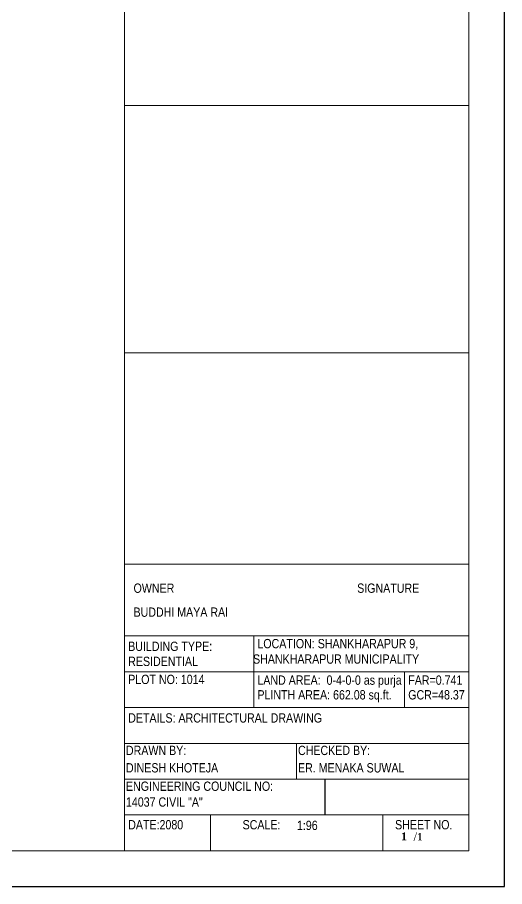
# Model space of a CAD drawing. Header units: inches. Extents: x 10143 to 33197, y -150 to 3760.
# Drawn here: x 19653 to 20282, y -150 to 974 of the extents above; entities that cross this region are included whole.
import ezdxf

# ---------------------------------------------------------------- set-up
doc = ezdxf.new("R2010")
doc.units = ezdxf.units.IN
doc.header["$LTSCALE"] = 0.5
doc.header["$MEASUREMENT"] = 0
doc.layers.add('A-Wall', color=7, linetype='Continuous')
for name, color, linetype, lineweight in [('ELE1', 3, 'Continuous', 9), ('TEXT', 220, 'Continuous', 9), ('Text 0.200', 122, 'Continuous', 20)]:
    doc.layers.add(name, color=color, linetype=linetype, lineweight=lineweight)
doc.styles.add('ordinary', font='ARIALN.TTF')
doc.styles.get("Standard").update_dxf_attribs({"font": 'arial.ttf'})

msp = doc.modelspace()

# ---------------------------------------------------------------- linework, layer by layer
at = {"layer": 'A-Wall', "ltscale": 50}
msp.add_line((20049.7, -11.5), (20049.7, -57.8), dxfattribs=at)
at = {"layer": 'Defpoints'}
msp.add_lwpolyline([(20282.1, 2097.5), (17104.5, 2097.5), (17104.5, -150.4), (20282.1, -150.4)], close=True, dxfattribs=at)
at = {"layer": 'ELE1'}
for p, q in [((19791.1, -104.1), (19791.1, 2051.2)), ((20235.8, 859.6), (19791.1, 859.6)), ((20235.8, 539.9), (19791.1, 539.9))]:
    msp.add_line(p, q, dxfattribs=at)
msp.add_lwpolyline([(17150.8, 2051.2), (20235.8, 2051.2), (20235.8, -104.1), (17150.8, -104.1)], close=True, dxfattribs=at)
at = {"layer": 'TEXT'}
for p, q in [((19791.1, 266.4), (20235.8, 266.4)), ((19791.1, 173.8), (20235.8, 173.8)), ((19957.9, 173.8), (19957.9, 81.2)), ((19791.1, 127.5), (20235.8, 127.5)), ((20152.9, 127.5), (20152.9, 81.1)), ((19791.1, 81.2), (20235.8, 81.2)), ((19791.1, 34.8), (20235.8, 34.8)), ((20013.4, 34.8), (20013.4, -11.5)), ((19791.1, -11.5), (20235.8, -11.5)), ((19791.1, -57.8), (20235.8, -57.8)), ((19902.3, -104.1), (19902.3, -57.8)), ((20124.6, -104.1), (20124.6, -57.8))]:
    msp.add_line(p, q, dxfattribs=at)

# ---------------------------------------------------------------- texts
at = {"insert": (20124.6, -66.9), "char_height": 6.5423, "width": 86.843, "attachment_point": 1}
msp.add_mtext('\\A1;{\\fTimes New Roman|b1|i0|c0|p18;\\H1.2367x;\\P\\pi29.76545;\\H0.80859x;    \\fBookman Old Style|b0|i0|c0|p18;\\H1.6907x;/\\fBookman Old Style|b1|i0|c0|p18;\\H0.86414x;1\\fArial|b1|i0|c0|p34;\\H1.2047x; \\H0.8998x;   }', dxfattribs=at)
at = {"layer": 'TEXT', "style": 'ordinary'}
for s, p in [('OWNER', (19802.7, 229.5)), ('SIGNATURE', (20091.6, 229.5)), ('BUDDHI MAYA RAI', (19802.7, 198.5)), ('LOCATION: SHANKHARAPUR 9,', (19962.7, 157.8)), ('BUILDING TYPE:  ', (19795.8, 154.3)), ('RESIDENTIAL', (19795.8, 134.8)), ('SHANKHARAPUR MUNICIPALITY', (19957.1, 137.8)), ('PLOT NO: 1014 ', (19795.8, 111.5)), ('LAND AREA:  0-4-0-0 as purja', (19962.7, 110.6)), ('FAR=0.741', (20157.6, 110.6)), ('PLINTH AREA: 662.08 sq.ft.', (19962.7, 91.6)), ('GCR=48.37', (20157.6, 91.6)), ('DETAILS: ARCHITECTURAL DRAWING ', (19795.8, 61.7)), ('DRAWN BY:', (19792.9, 19.7)), ('CHECKED BY: ', (20015.2, 19.7)), ('DINESH KHOTEJA', (19792.9, -2.8)), ('ER. MENAKA SUWAL', (20015.2, -2.8)), ('ENGINEERING COUNCIL NO:', (19792.9, -26.6)), ('14037 CIVIL "A"', (19792.9, -47)), ('DATE:2080', (19795.8, -76.4)), ('SCALE:', (19943.6, -76.4)), ('SHEET NO.', (20140.6, -76.4))]:
    msp.add_text(s, height=12, dxfattribs=at).set_placement(p)
msp.add_attdef('1:96', (20013.8, -77.2), 'SCALE', height=12, dxfattribs=at)
at = {"layer": 'Text 0.200', "ltscale": 10, "insert": (20152.1, -80.5), "char_height": 9.93, "width": 19.482, "attachment_point": 2}
msp.add_mtext('{\\fBookman Old Style|b1|i0|c0|p18;1}', dxfattribs=at)

doc.saveas('drawing.dxf')
